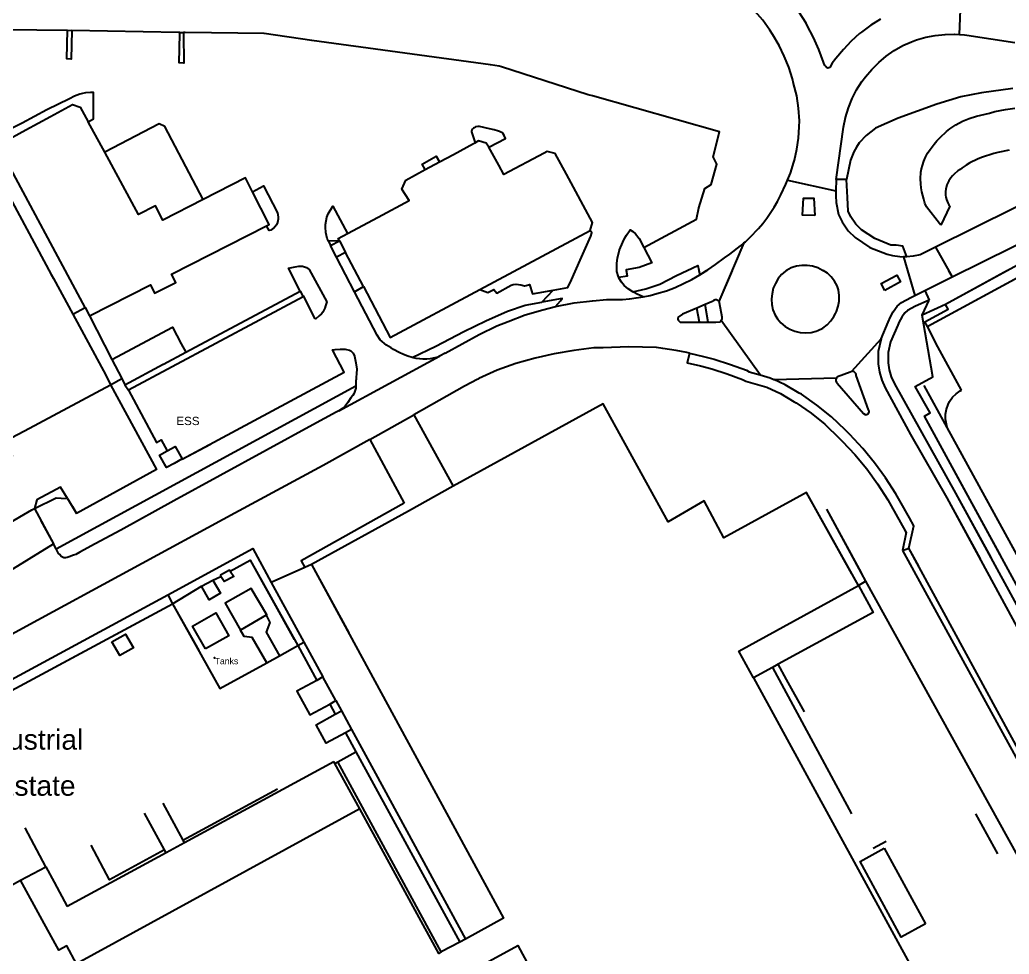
# Model space of a CAD drawing. Header units: millimetres. Extents: x 111502 to 977541, y 8702 to 1044108.
# Drawn here: x 974888.9 to 975068, y 475656 to 475825.2 of the extents above; entities that cross this region are included whole.
import ezdxf
from ezdxf.enums import TextEntityAlignment as Align

# ---------------------------------------------------------------- set-up
doc = ezdxf.new("R2010")
doc.units = ezdxf.units.MM
doc.header["$LTSCALE"] = 0.25
doc.layers.add('X HVSS Site Background', color=8, linetype='Continuous')
doc.styles.add('DE172433-F6F7-4C85-BB91-2B', font='arial.ttf', dxfattribs={"height": 0.2})
doc.styles.add('OS Master Map$1$Standard', font='txt')

# ---------------------------------------------------------------- blocks, each defined once
blk = doc.blocks.new('OS MAP')
at = {"layer": 'X HVSS Site Background', "flags": 128}
for points in [[(488809.71, 240337.61), (488810.2, 240338.85), (488810.2, 240338.85), (488810.85, 240340.85), (488810.85, 240340.85), (488810.95, 240341.2), (488810.95, 240341.2), (488811.35, 240343.2), (488811.35, 240343.2), (488811.65, 240345.2), (488811.65, 240345.2), (488811.8, 240347.25), (488811.8, 240347.25), (488811.85, 240348.35), (488811.85, 240348.35), (488811.7, 240350.65), (488811.7, 240350.65), (488811.35, 240352.85), (488811.35, 240352.85), (488810.8, 240355.1), (488810.8, 240355.1), (488810.6, 240355.95), (488810.6, 240355.95), (488809.9, 240358.05), (488809.9, 240358.05), (488809.1, 240360.05), (488809.1, 240360.05), (488808.15, 240362), (488808.15, 240362), (488807.05, 240363.9), (488807.05, 240363.9), (488806.5, 240364.75), (488806.5, 240364.75), (488805.2, 240366.55), (488805.2, 240366.55), (488803.75, 240368.2)], [(488840.83, 240363.98), (488841.34, 240375.89)], [(488816.2, 240358.95), (488815.35, 240361.25), (488815.35, 240361.25), (488814.4, 240363.45), (488814.4, 240363.45), (488813.25, 240365.6), (488813.25, 240365.6), (488813.05, 240366), (488813.05, 240366), (488811.75, 240368.05)], [(488826.5, 240366.75), (488824.75, 240365.65), (488824.75, 240365.65), (488823.1, 240364.4), (488823.1, 240364.4), (488822.75, 240364.15), (488822.75, 240364.15), (488821.2, 240362.75), (488821.2, 240362.75), (488819.8, 240361.25), (488819.8, 240361.25), (488818.45, 240359.65), (488818.45, 240359.65), (488817.8, 240358.75), (488817.8, 240358.75), (488817.35, 240358), (488817.35, 240358), (488817, 240357.85), (488817, 240357.85), (488816.75, 240358), (488816.75, 240358), (488816.6, 240358.15), (488816.6, 240358.15), (488816.45, 240358.35), (488816.45, 240358.35), (488816.25, 240358.75), (488816.25, 240358.75), (488816.2, 240358.95)], [(488683.04, 240348.15), (488684, 240348.7), (488684, 240348.7), (488684, 240353.45), (488684, 240353.45), (488683.45, 240353.45), (488683.45, 240353.45), (488682.55, 240353.4), (488682.55, 240353.4), (488682.05, 240353.3), (488682.05, 240353.3), (488681.55, 240353.15), (488681.55, 240353.15), (488680.6, 240352.8), (488680.6, 240352.8), (488679.7, 240352.3), (488679.7, 240352.3), (488675.56, 240350.33), (488675.56, 240350.33), (488673.35, 240349.11), (488673.35, 240349.11), (488671.13, 240347.9), (488671.13, 240347.9), (488665.35, 240345.1)], [(488662.6, 240364.95), (488679.3, 240364.75)], [(488680.1, 240364.7), (488680, 240359.5), (488680, 240359.5), (488679.2, 240359.55), (488679.2, 240359.55), (488679.3, 240364.75)], [(488679.3, 240364.75), (488680.1, 240364.7)], [(488699.65, 240364.35), (488699.5, 240364.35), (488699.5, 240364.35), (488680.1, 240364.7)], [(488700.3, 240364.35), (488700.3, 240364.1), (488700.3, 240364.1), (488700.4, 240358.8), (488700.4, 240358.8), (488699.55, 240358.85), (488699.55, 240358.85), (488699.65, 240364.1), (488699.65, 240364.1), (488699.65, 240364.35)], [(488699.65, 240364.35), (488700.3, 240364.35)], [(488783.7, 240325.4), (488793.2, 240330.5), (488793.2, 240330.5), (488793.6, 240332.55), (488793.6, 240332.55), (488794.7, 240336.1), (488794.7, 240336.1), (488795.85, 240336.8), (488795.85, 240336.8), (488796.9, 240340.5), (488796.9, 240340.5), (488796.2, 240341.8), (488796.2, 240341.8), (488797.4, 240346.35), (488797.4, 240346.35), (488774.35, 240352.85), (488774.35, 240352.85), (488773.6, 240353.05), (488773.6, 240353.05), (488757.9, 240358.1), (488757.9, 240358.1), (488757.5, 240358.25), (488757.5, 240358.25), (488755.9, 240358.5), (488755.9, 240358.5), (488723.55, 240362.9), (488723.55, 240362.9), (488714.9, 240364.15), (488714.9, 240364.15), (488700.6, 240364.35), (488700.6, 240364.35), (488700.3, 240364.35)], [(488818.47, 240337.72), (488819.85, 240347.2), (488819.85, 240347.2), (488820.2, 240348.95), (488820.2, 240348.95), (488820.75, 240350.7), (488820.75, 240350.7), (488821.4, 240352.35), (488821.4, 240352.35), (488822.2, 240353.95), (488822.2, 240353.95), (488823.15, 240355.45), (488823.15, 240355.45), (488823.8, 240356.3), (488823.8, 240356.3), (488824.95, 240357.65), (488824.95, 240357.65), (488826.2, 240358.9), (488826.2, 240358.9), (488827.55, 240360.05), (488827.55, 240360.05), (488829, 240361.05), (488829, 240361.05), (488830.55, 240361.95), (488830.55, 240361.95), (488832.15, 240362.65), (488832.15, 240362.65), (488833.05, 240363), (488833.05, 240363), (488834.75, 240363.5), (488834.75, 240363.5), (488836.45, 240363.8), (488836.45, 240363.8), (488838.25, 240364), (488838.25, 240364), (488840, 240364.05), (488840, 240364.05), (488840.83, 240363.98)], [(488840.83, 240363.98), (488841.75, 240363.9), (488841.75, 240363.9), (488842.15, 240363.85), (488842.15, 240363.85), (488850.85, 240362.5)], [(488656.6, 240357.15), (488658.65, 240353.35), (488658.65, 240353.35), (488675, 240323), (488675, 240323), (488676.35, 240320.5), (488676.35, 240320.5), (488676.8, 240319.75), (488676.8, 240319.75), (488680.29, 240313.29)], [(488850.5, 240354.17), (488844.79, 240353.39), (488844.79, 240353.39), (488841.09, 240352.69), (488841.09, 240352.69), (488836.74, 240351.36), (488836.74, 240351.36), (488829.73, 240348.79), (488829.73, 240348.79), (488825.64, 240347.01), (488825.64, 240347.01), (488823.93, 240345.7), (488823.93, 240345.7), (488822.69, 240344.33), (488822.69, 240344.33), (488822.19, 240343.59), (488822.19, 240343.59), (488821.71, 240342.72), (488821.71, 240342.72), (488821.11, 240341.19), (488821.11, 240341.19), (488820.38, 240337.68)], [(488682.49, 240314.5), (488667.25, 240343), (488667.25, 240343), (488667.6, 240344.4), (488667.6, 240344.4), (488671.79, 240346.7), (488671.79, 240346.7), (488676.22, 240349.12), (488676.22, 240349.12), (488680.2, 240351.3), (488680.2, 240351.3), (488681.6, 240350.8), (488681.6, 240350.8), (488683.04, 240348.15)], [(488837.47, 240329.45), (488837.23, 240329.75), (488837.23, 240329.75), (488834.85, 240332.75), (488834.85, 240332.75), (488834.55, 240333.45), (488834.55, 240333.45), (488834.35, 240334.15), (488834.35, 240334.15), (488834, 240335.45), (488834, 240335.45), (488833.9, 240336.2), (488833.9, 240336.2), (488833.8, 240336.9), (488833.8, 240336.9), (488833.75, 240337.85), (488833.75, 240337.85), (488833.85, 240339.05), (488833.85, 240339.05), (488833.95, 240339.65), (488833.95, 240339.65), (488834.1, 240340.25), (488834.1, 240340.25), (488834.35, 240341), (488834.35, 240341), (488834.65, 240341.75), (488834.65, 240341.75), (488835.05, 240342.45), (488835.05, 240342.45), (488835.5, 240343.15), (488835.5, 240343.15), (488836.25, 240344.1), (488836.25, 240344.1), (488836.75, 240344.7), (488836.75, 240344.7), (488837.3, 240345.3), (488837.3, 240345.3), (488838.5, 240346.4), (488838.5, 240346.4), (488839.1, 240346.9), (488839.1, 240346.9), (488840.15, 240347.6), (488840.15, 240347.6), (488841.35, 240348.25), (488841.35, 240348.25), (488842.6, 240348.75), (488842.6, 240348.75), (488843.9, 240349.15), (488843.9, 240349.15), (488846.25, 240349.75), (488846.25, 240349.75), (488847.2, 240350), (488847.2, 240350), (488848.2, 240350.2), (488848.2, 240350.2), (488849.15, 240350.4), (488849.15, 240350.4), (488850.85, 240350.6)], [(488686.05, 240342.65), (488683.04, 240348.15)], [(488703.9, 240334.1), (488696.95, 240347.3), (488696.95, 240347.3), (488695.9, 240347.8), (488695.9, 240347.8), (488686.05, 240342.65)], [(488755.58, 240343.54), (488758.63, 240345.15), (488758.63, 240345.15), (488758.4, 240345.65), (488758.4, 240345.65), (488758.2, 240346), (488758.2, 240346), (488758.05, 240346.15), (488758.05, 240346.15), (488757.9, 240346.25), (488757.9, 240346.25), (488757.55, 240346.4), (488757.55, 240346.4), (488757.35, 240346.45), (488757.35, 240346.45), (488756.55, 240346.7), (488756.55, 240346.7), (488755.75, 240346.9), (488755.75, 240346.9), (488753.93, 240347.32), (488753.93, 240347.32), (488753.62, 240347.29), (488753.62, 240347.29), (488753.26, 240347.26), (488753.26, 240347.26), (488753.1, 240347.2), (488753.1, 240347.2), (488752.93, 240347.09), (488752.93, 240347.09), (488752.81, 240346.99), (488752.81, 240346.99), (488752.63, 240346.81), (488752.63, 240346.81), (488752.52, 240346.64), (488752.52, 240346.64), (488752.49, 240346.51), (488752.49, 240346.51), (488752.48, 240346.36), (488752.48, 240346.36), (488752.52, 240346.19), (488752.52, 240346.19), (488753.15, 240344.38)], [(488746.66, 240340.88), (488749.2, 240342.25), (488749.2, 240342.25), (488752.8, 240344.2), (488752.8, 240344.2), (488753.15, 240344.38)], [(488755.58, 240343.54), (488755.15, 240344.3), (488755.15, 240344.3), (488753.75, 240344.7), (488753.75, 240344.7), (488753.15, 240344.38)], [(488703.9, 240334.1), (488696.55, 240330.35), (488696.55, 240330.35), (488695.25, 240332.95), (488695.25, 240332.95), (488692.15, 240331.4), (488692.15, 240331.4), (488686.05, 240342.65)], [(488773.95, 240328.5), (488774.35, 240329.9), (488774.35, 240329.9), (488769.65, 240338.65), (488769.65, 240338.65), (488767.6, 240342.4), (488767.6, 240342.4), (488766.15, 240342.8), (488766.15, 240342.8), (488765.65, 240342.5), (488765.65, 240342.5), (488758.35, 240338.6), (488758.35, 240338.6), (488757.4, 240340.3), (488757.4, 240340.3), (488755.58, 240343.54)], [(488849.85, 240343.05), (488847.8, 240342.6), (488847.8, 240342.6), (488847.05, 240342.4), (488847.05, 240342.4), (488846.3, 240342.15), (488846.3, 240342.15), (488845.55, 240341.95), (488845.55, 240341.95), (488844.8, 240341.7), (488844.8, 240341.7), (488844.1, 240341.4), (488844.1, 240341.4), (488842.7, 240340.7), (488842.7, 240340.7), (488842.05, 240340.3), (488842.05, 240340.3), (488841.3, 240339.8), (488841.3, 240339.8), (488840.95, 240339.5), (488840.95, 240339.5), (488840.55, 240339.25), (488840.55, 240339.25), (488839.85, 240338.65), (488839.85, 240338.65), (488839.55, 240338.35), (488839.55, 240338.35), (488839.25, 240338), (488839.25, 240338), (488838.9, 240337.45), (488838.9, 240337.45), (488838.7, 240337.1), (488838.7, 240337.1), (488838.55, 240336.75), (488838.55, 240336.75), (488838.35, 240335.95), (488838.35, 240335.95), (488838.3, 240335.55), (488838.3, 240335.55), (488838.3, 240334.85), (488838.3, 240334.85), (488838.35, 240334.5), (488838.35, 240334.5), (488838.45, 240334.1), (488838.45, 240334.1), (488838.7, 240333.5), (488838.7, 240333.5), (488838.9, 240333.15), (488838.9, 240333.15), (488839.1, 240332.85), (488839.1, 240332.85), (488837.47, 240329.45)], [(488744.1, 240339.51), (488743.52, 240340.51), (488743.52, 240340.51), (488746.05, 240341.95), (488746.05, 240341.95), (488746.66, 240340.88)], [(488744.1, 240339.51), (488746.66, 240340.88)], [(488730.02, 240327.9), (488735.57, 240330.9), (488735.57, 240330.9), (488741.15, 240333.9), (488741.15, 240333.9), (488739.85, 240335.95), (488739.85, 240335.95), (488740.55, 240337.6), (488740.55, 240337.6), (488744.1, 240339.51)], [(488712.83, 240335.48), (488711.55, 240338), (488711.55, 240338), (488703.9, 240334.1)], [(488801.78, 240326.23), (488802.05, 240326.45), (488802.05, 240326.45), (488802.9, 240327.25), (488802.9, 240327.25), (488804.45, 240328.85), (488804.45, 240328.85), (488805.2, 240329.75), (488805.2, 240329.75), (488805.95, 240330.7), (488805.95, 240330.7), (488807.25, 240332.7), (488807.25, 240332.7), (488807.85, 240333.7), (488807.85, 240333.7), (488808.5, 240334.95), (488808.5, 240334.95), (488809.4, 240336.85), (488809.4, 240336.85), (488809.71, 240337.61)], [(488809.71, 240337.61), (488818.43, 240335.64)], [(488818.47, 240337.72), (488818.43, 240335.64)], [(488820.38, 240337.68), (488818.47, 240337.72)], [(488831.32, 240323.72), (488830.59, 240325.64), (488830.59, 240325.64), (488829.39, 240325.79), (488829.39, 240325.79), (488828.38, 240325.84), (488828.38, 240325.84), (488825.48, 240327), (488825.48, 240327), (488823.08, 240328.59), (488823.08, 240328.59), (488822.06, 240329.62), (488822.06, 240329.62), (488821.13, 240330.92), (488821.13, 240330.92), (488820.64, 240331.95), (488820.64, 240331.95), (488820.55, 240334.42), (488820.55, 240334.42), (488820.38, 240337.68)], [(488895.12, 240335.31), (488894.57, 240335.44), (488894.57, 240335.44), (488892.81, 240335.69), (488892.81, 240335.69), (488891.53, 240335.77), (488891.53, 240335.77), (488868.06, 240338.17), (488868.06, 240338.17), (488866.34, 240338.23), (488866.34, 240338.23), (488864.61, 240338.13), (488864.61, 240338.13), (488863.23, 240337.94), (488863.23, 240337.94), (488861.54, 240337.55), (488861.54, 240337.55), (488859.9, 240337.01), (488859.9, 240337.01), (488858.32, 240336.32), (488858.32, 240336.32), (488857.76, 240336.03), (488857.76, 240336.03), (488836.47, 240325.47)], [(488712.83, 240335.48), (488714.78, 240336.58), (488714.78, 240336.58), (488717.35, 240331.7), (488717.35, 240331.7), (488717.4, 240331.35), (488717.4, 240331.35), (488717.45, 240330.8), (488717.45, 240330.8), (488717.45, 240330.5), (488717.45, 240330.5), (488717.4, 240330.25), (488717.4, 240330.25), (488717.35, 240329.95), (488717.35, 240329.95), (488717.15, 240329.5), (488717.15, 240329.5), (488717, 240329.25), (488717, 240329.25), (488716.6, 240328.85), (488716.6, 240328.85), (488716.4, 240328.7), (488716.4, 240328.7), (488716.15, 240328.55), (488716.15, 240328.55), (488715.85, 240328.45), (488715.85, 240328.45), (488715.35, 240329.3)], [(488715.35, 240329.3), (488715.85, 240329.55), (488715.85, 240329.55), (488712.83, 240335.48)], [(488818.43, 240335.64), (488818.41, 240334.78), (488818.41, 240334.78), (488818.49, 240333.54), (488818.49, 240333.54), (488818.93, 240331.35), (488818.93, 240331.35), (488819.56, 240330.02), (488819.56, 240330.02), (488820.7, 240328.43), (488820.7, 240328.43), (488821.93, 240327.19), (488821.93, 240327.19), (488824.62, 240325.4), (488824.62, 240325.4), (488827.71, 240324.17), (488827.71, 240324.17), (488828.7, 240323.92), (488828.7, 240323.92), (488830, 240323.74), (488830, 240323.74), (488830.69, 240323.73)], [(488814.66, 240331.16), (488812.39, 240331.22), (488812.39, 240331.22), (488812.57, 240334.34), (488812.57, 240334.34), (488814.47, 240334.34), (488814.47, 240334.34), (488814.66, 240331.16)], [(488726.55, 240326.55), (488726.35, 240327.05), (488726.35, 240327.05), (488726.1, 240328.1), (488726.1, 240328.1), (488726, 240329.05), (488726, 240329.05), (488726, 240329.55), (488726, 240329.55), (488726.25, 240330.9), (488726.25, 240330.9), (488726.5, 240331.5), (488726.5, 240331.5), (488727.35, 240332.85), (488727.35, 240332.85), (488730.02, 240327.9)], [(488839.49, 240320.06), (488861.49, 240330.93), (488861.49, 240330.93), (488862.55, 240331.46), (488862.55, 240331.46), (488863.68, 240331.84), (488863.68, 240331.84), (488864.85, 240332.07), (488864.85, 240332.07), (488865.06, 240332.1), (488865.06, 240332.1), (488866.25, 240332.13), (488866.25, 240332.13), (488867.44, 240332.01), (488867.44, 240332.01), (488868.01, 240331.9), (488868.01, 240331.9), (488876.62, 240331.18), (488876.62, 240331.18), (488893.21, 240329.23), (488893.21, 240329.23), (488894.05, 240329.07)], [(488894, 240328.8), (488868.34, 240331.49), (488868.34, 240331.49), (488838.32, 240315.09)], [(488683.3, 240313), (488694.33, 240318.61), (488694.33, 240318.61), (488695.08, 240317.13), (488695.08, 240317.13), (488698.9, 240319.08), (488698.9, 240319.08), (488698.15, 240320.55), (488698.15, 240320.55), (488715.35, 240329.3)], [(488754, 240317.81), (488773.95, 240328.5)], [(488767.28, 240317.65), (488769.91, 240318.14), (488769.91, 240318.14), (488770.55, 240319.51), (488770.55, 240319.51), (488772.13, 240323.08), (488772.13, 240323.08), (488774.06, 240327.42), (488774.06, 240327.42), (488774.27, 240328.03), (488774.27, 240328.03), (488773.95, 240328.5)], [(488779.14, 240319.97), (488779.07, 240320.11), (488779.07, 240320.11), (488778.78, 240321.07), (488778.78, 240321.07), (488778.76, 240322.55), (488778.76, 240322.55), (488778.93, 240323.48), (488778.93, 240323.48), (488779.26, 240324.96), (488779.26, 240324.96), (488779.86, 240326.36), (488779.86, 240326.36), (488780.26, 240327.16), (488780.26, 240327.16), (488780.52, 240327.63), (488780.52, 240327.63), (488781.19, 240328.62), (488781.19, 240328.62), (488781.67, 240328.31), (488781.67, 240328.31), (488782.16, 240327.84), (488782.16, 240327.84), (488782.85, 240327), (488782.85, 240327), (488783.7, 240325.4)], [(488835.02, 240311.07), (488835.12, 240311.12), (488835.12, 240311.12), (488869.28, 240329.66), (488869.28, 240329.66), (488894.63, 240327.12), (488894.63, 240327.12), (488894.93, 240327.09)], [(488728.56, 240326.6), (488726.55, 240326.55)], [(488726.55, 240326.55), (488726.93, 240325.74)], [(488726.93, 240325.74), (488728.56, 240326.6)], [(488728.56, 240326.6), (488728.35, 240327), (488728.35, 240327), (488730.02, 240327.9)], [(488728.56, 240326.6), (488729.66, 240324.51)], [(488793.8, 240320.45), (488795.25, 240321.35), (488795.25, 240321.35), (488796.65, 240322.3), (488796.65, 240322.3), (488798.3, 240323.5), (488798.3, 240323.5), (488799.25, 240324.2), (488799.25, 240324.2), (488801.15, 240325.7), (488801.15, 240325.7), (488801.78, 240326.23)], [(488801.78, 240326.23), (488797.25, 240315.6)], [(488728.03, 240323.66), (488726.93, 240325.74)], [(488729.66, 240324.51), (488728.03, 240323.66)], [(488732.91, 240318.32), (488729.66, 240324.51)], [(488783.7, 240325.4), (488785.13, 240322.62), (488785.13, 240322.62), (488782.84, 240321.79), (488782.84, 240321.79), (488780.47, 240321.32), (488780.47, 240321.32), (488780.63, 240320.18), (488780.63, 240320.18), (488779.14, 240319.97)], [(488836.47, 240325.47), (488833.69, 240324.09), (488833.69, 240324.09), (488832.41, 240323.82), (488832.41, 240323.82), (488831.32, 240323.72)], [(488836.47, 240325.47), (488839.49, 240320.06)], [(488731.29, 240317.39), (488728.03, 240323.66)], [(488830.69, 240323.73), (488832.72, 240316.71)], [(488831.32, 240323.72), (488830.69, 240323.73)], [(488721.45, 240317.5), (488719.3, 240321.65), (488719.3, 240321.65), (488720.55, 240321.9), (488720.55, 240321.9), (488721.2, 240322), (488721.2, 240322), (488721.85, 240322), (488721.85, 240322), (488722.6, 240321.75), (488722.6, 240321.75), (488722.85, 240321.6), (488722.85, 240321.6), (488723.05, 240321.4), (488723.05, 240321.4), (488726.25, 240315.55), (488726.25, 240315.55), (488726.05, 240314.8), (488726.05, 240314.8), (488725.9, 240314.4), (488725.9, 240314.4), (488725.75, 240314.05), (488725.75, 240314.05), (488725.55, 240313.7), (488725.55, 240313.7), (488725.3, 240313.4), (488725.3, 240313.4), (488724.9, 240313), (488724.9, 240313), (488724.3, 240312.5), (488724.3, 240312.5), (488724.1, 240312.55), (488724.1, 240312.55), (488722.1, 240316.55), (488722.1, 240316.55), (488721.98, 240316.48)], [(488781.68, 240317.39), (488784.05, 240317.93), (488784.05, 240317.93), (488786.57, 240318.73), (488786.57, 240318.73), (488789.58, 240320.32), (488789.58, 240320.32), (488793.46, 240322.12), (488793.46, 240322.12), (488793.8, 240320.45)], [(488809.35, 240321.1), (488808.6, 240320.5), (488808.6, 240320.5), (488808, 240319.75), (488808, 240319.75), (488807.5, 240318.9), (488807.5, 240318.9), (488807.1, 240318), (488807.1, 240318), (488806.9, 240317), (488806.9, 240317), (488806.85, 240316.56), (488806.85, 240316.56), (488806.8, 240316.05), (488806.8, 240316.05), (488806.85, 240315.05), (488806.85, 240315.05), (488807.05, 240314.1), (488807.05, 240314.1), (488807.45, 240313.15), (488807.45, 240313.15), (488807.85, 240312.5), (488807.85, 240312.5), (488808.45, 240311.75), (488808.45, 240311.75), (488809.25, 240311.1), (488809.25, 240311.1), (488810.1, 240310.6), (488810.1, 240310.6), (488811, 240310.25), (488811, 240310.25), (488812, 240310), (488812, 240310), (488812.95, 240309.95), (488812.95, 240309.95), (488813.95, 240310), (488813.95, 240310), (488814.9, 240310.25), (488814.9, 240310.25), (488815.2, 240310.35), (488815.2, 240310.35), (488816.1, 240310.8), (488816.1, 240310.8), (488816.85, 240311.4), (488816.85, 240311.4), (488817.55, 240312.1), (488817.55, 240312.1), (488818.1, 240312.9), (488818.1, 240312.9), (488818.38, 240313.46), (488818.38, 240313.46), (488818.55, 240313.8), (488818.55, 240313.8), (488818.85, 240314.75), (488818.85, 240314.75), (488819.05, 240315.7), (488819.05, 240315.7), (488819.05, 240316.7), (488819.05, 240316.7), (488818.9, 240317.7), (488818.9, 240317.7), (488818.65, 240318.45), (488818.65, 240318.45), (488818.2, 240319.3), (488818.2, 240319.3), (488817.6, 240320.1), (488817.6, 240320.1), (488816.9, 240320.75), (488816.9, 240320.75), (488816.05, 240321.25), (488816.05, 240321.25), (488815.15, 240321.7), (488815.15, 240321.7), (488814.2, 240322), (488814.2, 240322), (488813.25, 240322.15), (488813.25, 240322.15), (488812.25, 240322.15), (488812.25, 240322.15), (488811.3, 240322), (488811.3, 240322), (488810.7, 240321.81), (488810.7, 240321.81), (488810.35, 240321.7), (488810.35, 240321.7), (488809.5, 240321.25), (488809.5, 240321.25), (488809.35, 240321.1)], [(488781.68, 240317.39), (488780.86, 240317.92), (488780.86, 240317.92), (488780.11, 240318.52), (488780.11, 240318.52), (488779.62, 240319.13), (488779.62, 240319.13), (488779.22, 240319.79), (488779.22, 240319.79), (488779.14, 240319.97)], [(488783.55, 240316.45), (488784.8, 240316.7), (488784.8, 240316.7), (488786, 240317.05), (488786, 240317.05), (488787.75, 240317.55), (488787.75, 240317.55), (488789.35, 240318.15), (488789.35, 240318.15), (488790.85, 240318.85), (488790.85, 240318.85), (488792.35, 240319.6), (488792.35, 240319.6), (488793.8, 240320.45)], [(488827.33, 240317.6), (488826.64, 240318.85), (488826.64, 240318.85), (488829.48, 240320.41), (488829.48, 240320.41), (488830.17, 240319.16), (488830.17, 240319.16), (488827.33, 240317.6)], [(488834.54, 240317.61), (488839.49, 240320.06)], [(488700.73, 240306.44), (488721.45, 240317.5)], [(488721.45, 240317.5), (488721.98, 240316.48)], [(488731.29, 240317.39), (488732.91, 240318.32)], [(488741.75, 240305.45), (488740.95, 240305.7), (488740.95, 240305.7), (488740.15, 240306), (488740.15, 240306), (488739.35, 240306.4), (488739.35, 240306.4), (488738.35, 240306.95), (488738.35, 240306.95), (488737.9, 240307.2), (488737.9, 240307.2), (488737.1, 240307.7), (488737.1, 240307.7), (488736.7, 240308), (488736.7, 240308), (488736.3, 240308.35), (488736.3, 240308.35), (488735.95, 240308.7), (488735.95, 240308.7), (488735.4, 240309.5), (488735.4, 240309.5), (488731.29, 240317.39)], [(488732.91, 240318.32), (488737.75, 240309.1), (488737.75, 240309.1), (488754, 240317.81)], [(488754, 240317.81), (488755.42, 240317.24), (488755.42, 240317.24), (488756.53, 240317.76), (488756.53, 240317.76), (488757.07, 240317.12), (488757.07, 240317.12), (488759.65, 240318.56), (488759.65, 240318.56), (488760.04, 240318.7), (488760.04, 240318.7), (488760.57, 240318.73), (488760.57, 240318.73), (488761.4, 240318.63), (488761.4, 240318.63), (488762.04, 240318.46), (488762.04, 240318.46), (488762.12, 240318.46), (488762.12, 240318.46), (488762.36, 240318.49), (488762.36, 240318.49), (488762.96, 240318.7), (488762.96, 240318.7), (488763.53, 240317.01), (488763.53, 240317.01), (488767.28, 240317.65)], [(488765.18, 240315.49), (488767.28, 240317.65)], [(488783.55, 240316.45), (488782.49, 240316.92), (488782.49, 240316.92), (488781.78, 240317.32), (488781.78, 240317.32), (488781.68, 240317.39)], [(488832.72, 240316.71), (488834.54, 240317.61)], [(488834.54, 240317.61), (488835.32, 240315.86)], [(488721.98, 240316.48), (488690.35, 240299.55)], [(488741.75, 240305.45), (488745.99, 240307.51), (488745.99, 240307.51), (488751.08, 240310.15), (488751.08, 240310.15), (488755.05, 240312.11), (488755.05, 240312.11), (488759.01, 240313.87), (488759.01, 240313.87), (488762.16, 240314.94), (488762.16, 240314.94), (488765.18, 240315.49)], [(488767.7, 240314.7), (488768.61, 240315.73), (488768.61, 240315.73), (488768.88, 240316.18), (488768.88, 240316.18), (488765.18, 240315.49)], [(488767.7, 240314.7), (488771.05, 240315.35), (488771.05, 240315.35), (488774.4, 240315.75), (488774.4, 240315.75), (488777, 240315.95), (488777, 240315.95), (488778.55, 240315.95), (488778.55, 240315.95), (488779.8, 240316), (488779.8, 240316), (488781.05, 240316.1), (488781.05, 240316.1), (488782.3, 240316.25), (488782.3, 240316.25), (488783.55, 240316.45)], [(488797.25, 240315.6), (488797.05, 240315.8), (488797.05, 240315.8), (488796.85, 240315.9), (488796.85, 240315.9), (488796.55, 240315.9), (488796.55, 240315.9), (488796.45, 240315.85), (488796.45, 240315.85), (488796.3, 240315.8), (488796.3, 240315.8), (488796.2, 240315.7), (488796.2, 240315.7), (488794.77, 240315.08)], [(488797.25, 240315.6), (488797.3, 240315.45), (488797.3, 240315.45), (488797.8, 240312.85), (488797.8, 240312.85), (488797.8, 240312.5), (488797.8, 240312.5), (488797.7, 240312.2)], [(488826.62, 240308.85), (488827.91, 240311.87), (488827.91, 240311.87), (488828.35, 240312.82), (488828.35, 240312.82), (488828.82, 240313.75), (488828.82, 240313.75), (488829.57, 240314.77), (488829.57, 240314.77), (488830.35, 240315.46), (488830.35, 240315.46), (488832.01, 240316.36), (488832.01, 240316.36), (488832.72, 240316.71)], [(488835.32, 240315.86), (488832.87, 240314.78), (488832.87, 240314.78), (488831.39, 240313.98), (488831.39, 240313.98), (488830.92, 240313.56), (488830.92, 240313.56), (488830.36, 240312.8), (488830.36, 240312.8), (488829.92, 240311.93), (488829.92, 240311.93), (488829.65, 240311.35), (488829.65, 240311.35), (488828.34, 240308.28), (488828.34, 240308.28), (488827.91, 240306.35), (488827.91, 240306.35), (488827.92, 240304.49), (488827.92, 240304.49), (488828.12, 240303.22), (488828.12, 240303.22), (488828.48, 240301.98), (488828.48, 240301.98), (488829.04, 240300.7), (488829.04, 240300.7), (488840.13, 240280.91), (488840.13, 240280.91), (488846.5, 240269.23)], [(488834.06, 240313.16), (488835.32, 240315.86)], [(488680.29, 240313.29), (488682.49, 240314.5)], [(488682.49, 240314.5), (488683.3, 240313)], [(488747.7, 240306.25), (488750.8, 240307.95), (488750.8, 240307.95), (488753.85, 240309.65), (488753.85, 240309.65), (488757.05, 240311.2), (488757.05, 240311.2), (488759.1, 240312), (488759.1, 240312), (488762.2, 240313.2), (488762.2, 240313.2), (488765.4, 240314.1), (488765.4, 240314.1), (488767.7, 240314.7)], [(488793.25, 240314.41), (488790.7, 240313.3), (488790.7, 240313.3), (488789.9, 240312.8), (488789.9, 240312.8), (488789.85, 240312.55), (488789.85, 240312.55), (488789.85, 240312.4), (488789.85, 240312.4), (488789.9, 240312.25), (488789.9, 240312.25), (488790, 240312.1), (488790, 240312.1), (488790.1, 240312), (488790.1, 240312), (488790.25, 240311.9), (488790.25, 240311.9), (488793.77, 240311.9)], [(488794.77, 240315.08), (488793.25, 240314.41)], [(488793.77, 240311.9), (488793.25, 240314.41)], [(488795.34, 240311.9), (488794.77, 240315.08)], [(488838.32, 240315.09), (488834.06, 240313.16)], [(488835.02, 240311.07), (488834.58, 240311.93), (488834.58, 240311.93), (488838.8, 240314.21), (488838.8, 240314.21), (488838.32, 240315.09)], [(488680.29, 240313.29), (488686.25, 240302.25), (488686.25, 240302.25), (488687.1, 240300.55)], [(488683.3, 240313), (488687.36, 240305.11)], [(488793.77, 240311.9), (488795.34, 240311.9)], [(488795.34, 240311.9), (488796.7, 240311.9), (488796.7, 240311.9), (488797.5, 240311.95), (488797.5, 240311.95), (488797.6, 240312.05), (488797.6, 240312.05), (488797.7, 240312.2)], [(488804.73, 240302.33), (488797.7, 240312.2)], [(488848.36, 240269.45), (488834.5, 240294.87), (488834.5, 240294.87), (488835.5, 240295.47), (488835.5, 240295.47), (488832.79, 240300.22), (488832.79, 240300.22), (488836.02, 240301.94), (488836.02, 240301.94), (488834.06, 240313.16)], [(488687.36, 240305.11), (488698.32, 240310.96), (488698.32, 240310.96), (488699.92, 240307.95), (488699.92, 240307.95), (488700.73, 240306.44)], [(488841.19, 240299.56), (488836.89, 240307.42), (488836.89, 240307.42), (488835.02, 240311.07)], [(488821.35, 240303), (488826.62, 240308.85)], [(488826.62, 240308.85), (488826.11, 240306.55), (488826.11, 240306.55), (488826.12, 240304.33), (488826.12, 240304.33), (488826.36, 240302.83), (488826.36, 240302.83), (488826.78, 240301.37), (488826.78, 240301.37), (488827.39, 240299.98), (488827.39, 240299.98), (488831.95, 240291.5), (488831.95, 240291.5), (488838.55, 240280.05), (488838.55, 240280.05), (488844.55, 240269)], [(488700.08, 240287.09), (488700.1, 240287.05), (488700.1, 240287.05), (488729.4, 240302.8), (488729.4, 240302.8), (488727.3, 240306.85), (488727.3, 240306.85), (488727.8, 240306.95), (488727.8, 240306.95), (488728.75, 240307), (488728.75, 240307), (488729.6, 240307), (488729.6, 240307), (488729.85, 240306.95), (488729.85, 240306.95), (488730.35, 240306.8), (488730.35, 240306.8), (488730.6, 240306.65), (488730.6, 240306.65), (488730.8, 240306.5), (488730.8, 240306.5), (488731.05, 240306.25), (488731.05, 240306.25), (488731.25, 240305.7), (488731.25, 240305.7), (488731.55, 240304.5), (488731.55, 240304.5), (488731.7, 240303.35), (488731.7, 240303.35), (488731.55, 240301.05), (488731.55, 240301.05), (488731.55, 240300.35)], [(488791.92, 240306.24), (488791.45, 240306.35), (488791.45, 240306.35), (488789.5, 240306.75), (488789.5, 240306.75), (488787.1, 240307.12), (488787.1, 240307.12), (488785.95, 240307.3), (488785.95, 240307.3), (488780.9, 240307.4), (488780.9, 240307.4), (488776.3, 240307.25), (488776.3, 240307.25), (488774.6, 240307.2), (488774.6, 240307.2), (488771, 240306.75), (488771, 240306.75), (488767.45, 240306.15), (488767.45, 240306.15), (488764, 240305.35), (488764, 240305.35), (488760.5, 240304.4), (488760.5, 240304.4), (488757.1, 240303.2), (488757.1, 240303.2), (488753.8, 240301.65), (488753.8, 240301.65), (488753.6, 240301.55), (488753.6, 240301.55), (488751.2, 240300.25), (488751.2, 240300.25), (488742.05, 240295.1)], [(488687.36, 240305.11), (488689.14, 240301.64)], [(488689.7, 240300.55), (488696.62, 240304.24), (488696.62, 240304.24), (488696.69, 240304.28), (488696.69, 240304.28), (488700.73, 240306.44)], [(488728.45, 240295.8), (488746.68, 240305.7)], [(488746.68, 240305.7), (488746.35, 240305.55), (488746.35, 240305.55), (488745.85, 240305.4), (488745.85, 240305.4), (488745, 240305.2), (488745, 240305.2), (488744.35, 240305.15), (488744.35, 240305.15), (488743.7, 240305.15), (488743.7, 240305.15), (488743.1, 240305.2), (488743.1, 240305.2), (488742.45, 240305.3), (488742.45, 240305.3), (488741.75, 240305.45)], [(488747.7, 240306.25), (488746.8, 240305.75), (488746.8, 240305.75), (488746.68, 240305.7)], [(488791.92, 240306.24), (488791.52, 240304.49), (488791.52, 240304.49), (488793.93, 240303.94), (488793.93, 240303.94), (488795.96, 240303.41), (488795.96, 240303.41), (488798.75, 240302.5), (488798.75, 240302.5), (488801.53, 240301.5), (488801.53, 240301.5), (488802.11, 240301.21), (488802.11, 240301.21), (488805.93, 240300.1), (488805.93, 240300.1), (488808.4, 240298.96), (488808.4, 240298.96), (488810.92, 240297.43), (488810.92, 240297.43), (488811.25, 240297.27), (488811.25, 240297.27), (488813.96, 240295.38), (488813.96, 240295.38), (488816.42, 240293.38), (488816.42, 240293.38), (488819.09, 240290.82), (488819.09, 240290.82), (488819.64, 240290.27), (488819.64, 240290.27), (488821.87, 240287.89), (488821.87, 240287.89), (488824.02, 240285.29), (488824.02, 240285.29), (488825.97, 240282.62), (488825.97, 240282.62), (488827.85, 240279.67), (488827.85, 240279.67), (488828.48, 240278.62), (488828.48, 240278.62), (488831, 240274.09), (488831, 240274.09), (488831.18, 240273.76), (488831.18, 240273.76), (488830.5, 240270.51)], [(488791.92, 240306.24), (488794.5, 240305.65), (488794.5, 240305.65), (488796.4, 240305.15), (488796.4, 240305.15), (488799.35, 240304.2), (488799.35, 240304.2), (488802.25, 240303.15), (488802.25, 240303.15), (488802.75, 240302.9), (488802.75, 240302.9), (488804.73, 240302.33)], [(488818.55, 240301.8), (488818.45, 240301.5), (488818.45, 240301.5), (488818.45, 240301.25), (488818.45, 240301.25), (488818.55, 240300.95), (488818.55, 240300.95), (488818.65, 240300.85), (488818.65, 240300.85), (488823.45, 240295.3), (488823.45, 240295.3), (488823.75, 240295.15), (488823.75, 240295.15), (488823.9, 240295.1), (488823.9, 240295.1), (488824, 240295.15), (488824, 240295.15), (488824.15, 240295.2), (488824.15, 240295.2), (488824.25, 240295.25), (488824.25, 240295.25), (488824.35, 240295.35), (488824.35, 240295.35), (488824.4, 240295.5), (488824.4, 240295.5), (488824.45, 240295.6), (488824.45, 240295.6), (488824.45, 240295.75), (488824.45, 240295.75), (488824.4, 240295.9), (488824.4, 240295.9), (488824.35, 240296), (488824.35, 240296), (488822.1, 240302.2), (488822.1, 240302.2), (488822.1, 240302.4), (488822.1, 240302.4), (488822.05, 240302.55), (488822.05, 240302.55), (488821.95, 240302.7), (488821.95, 240302.7), (488821.75, 240302.9), (488821.75, 240302.9), (488821.6, 240302.95), (488821.6, 240302.95), (488821.35, 240303)], [(488818.55, 240301.8), (488818.75, 240302), (488818.75, 240302), (488821.05, 240302.9), (488821.05, 240302.9), (488821.35, 240303)], [(488687.1, 240300.55), (488689.14, 240301.64)], [(488689.14, 240301.64), (488689.7, 240300.55)], [(488804.73, 240302.33), (488806.55, 240301.8), (488806.55, 240301.8), (488807.21, 240301.5)], [(488807.21, 240301.5), (488818.55, 240301.8)], [(488831.67, 240270.96), (488832.57, 240274.97), (488832.57, 240274.97), (488831.76, 240276.43), (488831.76, 240276.43), (488830.05, 240279.5), (488830.05, 240279.5), (488829.3, 240280.75), (488829.3, 240280.75), (488827.45, 240283.65), (488827.45, 240283.65), (488825.45, 240286.4), (488825.45, 240286.4), (488823.3, 240289), (488823.3, 240289), (488820.95, 240291.5), (488820.95, 240291.5), (488820.1, 240292.35), (488820.1, 240292.35), (488817.65, 240294.7), (488817.65, 240294.7), (488815, 240296.85), (488815, 240296.85), (488812.2, 240298.8), (488812.2, 240298.8), (488811.8, 240299), (488811.8, 240299), (488809.25, 240300.55), (488809.25, 240300.55), (488807.21, 240301.5)], [(488663.27, 240284.58), (488668.56, 240287.28), (488668.56, 240287.28), (488669.34, 240287.67), (488669.34, 240287.67), (488667.95, 240290.32), (488667.95, 240290.32), (488671.5, 240292.2), (488671.5, 240292.2), (488687.1, 240300.55)], [(488677.26, 240270.79), (488731.55, 240300.35)], [(488687.1, 240300.55), (488695.4, 240285.2), (488695.4, 240285.2), (488680.94, 240277.19)], [(488689.7, 240300.55), (488690.35, 240299.55)], [(488690.35, 240299.55), (488695.45, 240290.1), (488695.45, 240290.1), (488696.27, 240290.57), (488696.27, 240290.57), (488697.38, 240288.56)], [(488731.55, 240300.35), (488731.5, 240299.9), (488731.5, 240299.9), (488731.3, 240299.2), (488731.3, 240299.2), (488731.15, 240298.9), (488731.15, 240298.9), (488730.95, 240298.6), (488730.95, 240298.6), (488730.6, 240298.15), (488730.6, 240298.15), (488730.1, 240297.35), (488730.1, 240297.35), (488729.75, 240296.9), (488729.75, 240296.9), (488729.45, 240296.55), (488729.45, 240296.55), (488729.1, 240296.25), (488729.1, 240296.25), (488728.45, 240295.8)], [(488838.59, 240292.78), (488834.42, 240300.37)], [(488838.59, 240292.78), (488838.31, 240294.28), (488838.31, 240294.28), (488838.3, 240295.2), (488838.3, 240295.2), (488838.45, 240296.11), (488838.45, 240296.11), (488838.75, 240296.98), (488838.75, 240296.98), (488839.02, 240297.51), (488839.02, 240297.51), (488839.56, 240298.26), (488839.56, 240298.26), (488840.21, 240298.91), (488840.21, 240298.91), (488840.97, 240299.44), (488840.97, 240299.44), (488841.19, 240299.56)], [(488728.45, 240295.8), (488727.95, 240295.55), (488727.95, 240295.55), (488723.75, 240293.25), (488723.75, 240293.25), (488698.55, 240279.5), (488698.55, 240279.5), (488688.95, 240274.2), (488688.95, 240274.2), (488684.3, 240271.75), (488684.3, 240271.75), (488681.55, 240270.2), (488681.55, 240270.2), (488680.85, 240269.8), (488680.85, 240269.8), (488680.4, 240269.65), (488680.4, 240269.65), (488679.6, 240269.35), (488679.6, 240269.35), (488679.25, 240269.25), (488679.25, 240269.25), (488678.95, 240269.2), (488678.95, 240269.2), (488678.65, 240269.2), (488678.65, 240269.2), (488678.15, 240269.4), (488678.15, 240269.4), (488678.05, 240269.6), (488678.05, 240269.6), (488677.9, 240269.8), (488677.9, 240269.8), (488677.7, 240270), (488677.7, 240270), (488677.26, 240270.79)], [(488821.36, 240266.28), (488813.15, 240281.05), (488813.15, 240281.05), (488812.59, 240280.74), (488812.59, 240280.74), (488798.15, 240272.8), (488798.15, 240272.8), (488794.6, 240279.5), (488794.6, 240279.5), (488788.05, 240275.7), (488788.05, 240275.7), (488776.3, 240297.1), (488776.3, 240297.1), (488749.15, 240282.15)], [(488734.05, 240290.6), (488742.05, 240295.1)], [(488742.05, 240295.1), (488749.15, 240282.15)], [(488851.23, 240269.79), (488838.59, 240292.78)], [(488734.05, 240290.6), (488725.6, 240285.9), (488725.6, 240285.9), (488709.6, 240277.3), (488709.6, 240277.3), (488671.8, 240256.75), (488671.8, 240256.75), (488637.6, 240238.1), (488637.6, 240238.1), (488632.7, 240235.44)], [(488734.05, 240290.6), (488740.29, 240279.06)], [(488697.38, 240288.56), (488698.83, 240289.36), (488698.83, 240289.36), (488700.08, 240287.09)], [(488700.08, 240287.09), (488698.63, 240286.29), (488698.63, 240286.29), (488697.22, 240285.52), (488697.22, 240285.52), (488695.97, 240287.78), (488695.97, 240287.78), (488697.38, 240288.56)], [(488679.33, 240279.93), (488678.02, 240281.97), (488678.02, 240281.97), (488677.25, 240281.55), (488677.25, 240281.55), (488673.75, 240279.7), (488673.75, 240279.7), (488673.35, 240278.12), (488673.35, 240278.12), (488673.35, 240278.11)], [(488749.15, 240282.15), (488741.05, 240277.65), (488741.05, 240277.65), (488723.5, 240268)], [(488673.35, 240278.11), (488677.26, 240280.07), (488677.26, 240280.07), (488678.14, 240280.01), (488678.14, 240280.01), (488679.33, 240279.93)], [(488679.33, 240279.93), (488680.94, 240277.19)], [(488659.65, 240271.3), (488663.78, 240272.6), (488663.78, 240272.6), (488668.2, 240275.17), (488668.2, 240275.17), (488672.86, 240277.86), (488672.86, 240277.86), (488673.35, 240278.11)], [(488673.35, 240278.11), (488673.35, 240278.1), (488673.35, 240278.1), (488676.75, 240271.7)], [(488740.29, 240279.06), (488721.63, 240268.64), (488721.63, 240268.64), (488722.3, 240267.45)], [(488816.75, 240278), (488823, 240266.47)], [(488664.3, 240264.05), (488676.75, 240271.7)], [(488677.26, 240270.79), (488676.75, 240271.7)], [(488697.45, 240262.5), (488712.85, 240270.85), (488712.85, 240270.85), (488716.21, 240264.7)], [(488830.5, 240270.51), (488831.67, 240270.96)], [(488833.44, 240267.7), (488831.67, 240270.96)], [(488830.5, 240270.51), (488832.12, 240267.55)], [(488708.75, 240266.8), (488712.4, 240268.75), (488712.4, 240268.75), (488720.38, 240254.42)], [(488722.3, 240267.45), (488716.21, 240264.7)], [(488723.5, 240268), (488722.3, 240267.45)], [(488723.5, 240268), (488730.24, 240255.58)], [(488705.6, 240265.15), (488707.1, 240265.8)], [(488708.75, 240266.8), (488708.65, 240266.95), (488708.65, 240266.95), (488707, 240266.05), (488707, 240266.05), (488707.1, 240265.8)], [(488708.75, 240266.8), (488709.4, 240265.8), (488709.4, 240265.8), (488707.65, 240264.9), (488707.65, 240264.9), (488707.1, 240265.8)], [(488698.35, 240260.85), (488703.55, 240264.05)], [(488703.55, 240264.05), (488705.6, 240265.15)], [(488705.6, 240265.15), (488707, 240262.8), (488707, 240262.8), (488704.95, 240261.6), (488704.95, 240261.6), (488703.55, 240264.05)], [(488715.3, 240258.8), (488715.4, 240258.85), (488715.4, 240258.85), (488712.55, 240263.65), (488712.55, 240263.65), (488707.85, 240260.95), (488707.85, 240260.95), (488710.65, 240256.1)], [(488716.21, 240264.7), (488721.73, 240254.58)], [(488672.04, 240248.74), (488697.45, 240262.5)], [(488697.45, 240262.5), (488698.35, 240260.85)], [(488676.9, 240249.31), (488698.35, 240260.85)], [(488698.35, 240260.85), (488703.08, 240252.39)], [(488704.3, 240252.7), (488701.95, 240256.8), (488701.95, 240256.8), (488706.15, 240259.2), (488706.15, 240259.2), (488708.5, 240255.05), (488708.5, 240255.05), (488704.3, 240252.7)], [(488715.3, 240258.8), (488710.65, 240256.1)], [(488715.3, 240258.8), (488715.95, 240257.5), (488715.95, 240257.5), (488715.3, 240255.75), (488715.3, 240255.75), (488716.31, 240253.94)], [(488687.34, 240253.95), (488689.84, 240255.38), (488689.84, 240255.38), (488691.25, 240252.9), (488691.25, 240252.9), (488688.76, 240251.48), (488688.76, 240251.48), (488687.34, 240253.95)], [(488713.42, 240253.6), (488712.75, 240254.75), (488712.75, 240254.75), (488711.3, 240254.95), (488711.3, 240254.95), (488710.65, 240256.1)]]:
    blk.add_lwpolyline(points, dxfattribs=at)
at = {"layer": 'X HVSS Site Background'}
for points in [[(488779.14, 240319.97), (488779.07, 240320.11), (488778.78, 240321.07), (488778.78, 240321.21)], [(488780.48, 240321.21), (488780.63, 240320.18), (488779.14, 240319.97)], [(488781.68, 240317.39), (488784.05, 240317.93), (488786.57, 240318.73), (488789.58, 240320.32), (488791.5, 240321.21)], [(488793.64, 240321.21), (488793.8, 240320.45)], [(488793.8, 240320.45), (488795.02, 240321.21)], [(488799.64, 240321.21), (488797.25, 240315.6)], [(488809.46, 240321.21), (488809.35, 240321.1), (488808.6, 240320.5), (488808, 240319.75), (488807.5, 240318.9), (488807.1, 240318), (488806.9, 240317), (488806.85, 240316.56), (488806.8, 240316.05), (488806.85, 240315.05), (488807.05, 240314.1), (488807.45, 240313.15), (488807.85, 240312.5), (488808.45, 240311.75), (488809.25, 240311.1), (488810.1, 240310.6), (488811, 240310.25), (488812, 240310), (488812.95, 240309.95), (488813.95, 240310), (488814.9, 240310.25), (488815.2, 240310.35), (488816.1, 240310.8), (488816.85, 240311.4), (488817.55, 240312.1), (488818.1, 240312.9), (488818.38, 240313.46), (488818.55, 240313.8), (488818.85, 240314.75), (488819.05, 240315.7), (488819.05, 240316.7), (488818.9, 240317.7), (488818.65, 240318.45), (488818.2, 240319.3), (488817.6, 240320.1), (488816.9, 240320.75), (488816.12, 240321.21)], [(488831.42, 240321.21), (488832.72, 240316.71)], [(488835.02, 240311.07), (488835.12, 240311.12), (488853.71, 240321.21)], [(488849.52, 240321.21), (488838.32, 240315.09)], [(488838.85, 240321.21), (488839.49, 240320.06)], [(488839.49, 240320.06), (488841.82, 240321.21)], [(488767.28, 240317.65), (488769.91, 240318.14), (488770.45, 240319.31)], [(488781.68, 240317.39), (488780.86, 240317.92), (488780.11, 240318.52), (488779.62, 240319.13), (488779.22, 240319.79), (488779.14, 240319.97)], [(488783.55, 240316.45), (488784.8, 240316.7), (488786, 240317.05), (488787.75, 240317.55), (488789.35, 240318.15), (488790.85, 240318.85), (488792.35, 240319.6), (488793.8, 240320.45)], [(488827.33, 240317.6), (488826.64, 240318.85), (488829.48, 240320.41), (488830.17, 240319.16), (488827.33, 240317.6)], [(488834.54, 240317.61), (488839.49, 240320.06)], [(488765.18, 240315.49), (488767.28, 240317.65)], [(488766.49, 240317.52), (488767.28, 240317.65)], [(488783.55, 240316.45), (488782.49, 240316.92), (488781.78, 240317.32), (488781.68, 240317.39)], [(488832.72, 240316.71), (488834.54, 240317.61)], [(488834.54, 240317.61), (488835.32, 240315.86)], [(488741.75, 240305.45), (488745.99, 240307.51), (488751.08, 240310.15), (488755.05, 240312.11), (488759.01, 240313.87), (488762.16, 240314.94), (488765.18, 240315.49)], [(488767.7, 240314.7), (488768.61, 240315.73), (488768.88, 240316.18), (488765.18, 240315.49)], [(488767.7, 240314.7), (488771.05, 240315.35), (488774.4, 240315.75), (488777, 240315.95), (488778.55, 240315.95), (488779.8, 240316), (488781.05, 240316.1), (488782.3, 240316.25), (488783.55, 240316.45)], [(488797.25, 240315.6), (488797.05, 240315.8), (488796.85, 240315.9), (488796.55, 240315.9), (488796.45, 240315.85), (488796.3, 240315.8), (488796.2, 240315.7), (488794.77, 240315.08)], [(488797.25, 240315.6), (488797.3, 240315.45), (488797.8, 240312.85), (488797.8, 240312.5), (488797.7, 240312.2)], [(488826.62, 240308.85), (488827.91, 240311.87), (488828.35, 240312.82), (488828.82, 240313.75), (488829.57, 240314.77), (488830.35, 240315.46), (488832.01, 240316.36), (488832.72, 240316.71)], [(488835.32, 240315.86), (488832.87, 240314.78), (488831.39, 240313.98), (488830.92, 240313.56), (488830.36, 240312.8), (488829.92, 240311.93), (488829.65, 240311.35), (488828.34, 240308.28), (488827.91, 240306.35), (488827.92, 240304.49), (488828.12, 240303.22), (488828.48, 240301.98), (488829.04, 240300.7), (488840.13, 240280.91), (488920.14, 240134.36)], [(488834.06, 240313.16), (488835.32, 240315.86)], [(488747.7, 240306.25), (488750.8, 240307.95), (488753.85, 240309.65), (488757.05, 240311.2), (488759.1, 240312), (488762.2, 240313.2), (488765.4, 240314.1), (488767.7, 240314.7)], [(488793.25, 240314.41), (488790.7, 240313.3), (488789.9, 240312.8), (488789.85, 240312.55), (488789.85, 240312.4), (488789.9, 240312.25), (488790, 240312.1), (488790.1, 240312), (488790.25, 240311.9), (488793.77, 240311.9)], [(488794.77, 240315.08), (488793.25, 240314.41)], [(488793.77, 240311.9), (488793.25, 240314.41)], [(488795.34, 240311.9), (488794.77, 240315.08)], [(488838.32, 240315.09), (488834.06, 240313.16)], [(488835.02, 240311.07), (488834.58, 240311.93), (488838.8, 240314.21), (488838.32, 240315.09)], [(488793.77, 240311.9), (488795.34, 240311.9)], [(488795.34, 240311.9), (488796.7, 240311.9), (488797.5, 240311.95), (488797.6, 240312.05), (488797.7, 240312.2)], [(488804.73, 240302.33), (488797.7, 240312.2)], [(488941.25, 240102.91), (488941.37, 240103.34), (488939.03, 240103.49), (488936.63, 240104.12), (488934.98, 240104.85), (488930.8, 240115.63), (488928.37, 240122.33), (488905.09, 240165.33), (488881.39, 240208.85), (488834.5, 240294.87), (488835.5, 240295.47), (488832.79, 240300.22), (488836.02, 240301.94), (488834.06, 240313.16)], [(488841.19, 240299.56), (488836.89, 240307.42), (488835.02, 240311.07)], [(488821.35, 240303), (488826.62, 240308.85)], [(488826.62, 240308.85), (488826.11, 240306.55), (488826.12, 240304.33), (488826.36, 240302.83), (488826.78, 240301.37), (488827.39, 240299.98), (488831.95, 240291.5), (488838.55, 240280.05), (488856.6, 240246.8), (488882, 240200.75), (488918.5, 240133.6), (488920, 240130.55), (488923.75, 240122.75), (488927.15, 240114.8), (488929.46, 240107.96)], [(488791.92, 240306.24), (488791.45, 240306.35), (488789.5, 240306.75), (488787.1, 240307.12), (488785.95, 240307.3), (488780.9, 240307.4), (488776.3, 240307.25), (488774.6, 240307.2), (488771, 240306.75), (488767.45, 240306.15), (488764, 240305.35), (488760.5, 240304.4), (488757.1, 240303.2), (488753.8, 240301.65), (488753.6, 240301.55), (488751.2, 240300.25), (488742.05, 240295.1)], [(488728.45, 240295.8), (488746.68, 240305.7)], [(488741.75, 240305.45), (488740.95, 240305.7), (488740.63, 240305.82)], [(488746.68, 240305.7), (488746.35, 240305.55), (488745.85, 240305.4), (488745, 240305.2), (488744.35, 240305.15), (488743.7, 240305.15), (488743.1, 240305.2), (488742.45, 240305.3), (488741.75, 240305.45)], [(488747.7, 240306.25), (488746.8, 240305.75), (488746.68, 240305.7)], [(488791.92, 240306.24), (488791.52, 240304.49), (488793.93, 240303.94), (488795.96, 240303.41), (488798.75, 240302.5), (488801.53, 240301.5), (488802.11, 240301.21), (488805.93, 240300.1), (488808.4, 240298.96), (488810.92, 240297.43), (488811.25, 240297.27), (488813.96, 240295.38), (488816.42, 240293.38), (488819.09, 240290.82), (488819.64, 240290.27), (488821.87, 240287.89), (488824.02, 240285.29), (488825.97, 240282.62), (488827.85, 240279.67), (488828.48, 240278.62), (488831, 240274.09), (488831.18, 240273.76), (488830.5, 240270.51)], [(488791.92, 240306.24), (488794.5, 240305.65), (488796.4, 240305.15), (488799.35, 240304.2), (488802.25, 240303.15), (488802.75, 240302.9), (488804.73, 240302.33)], [(488818.55, 240301.8), (488818.45, 240301.5), (488818.45, 240301.25), (488818.55, 240300.95), (488818.65, 240300.85), (488823.45, 240295.3), (488823.75, 240295.15), (488823.9, 240295.1), (488824, 240295.15), (488824.15, 240295.2), (488824.25, 240295.25), (488824.35, 240295.35), (488824.4, 240295.5), (488824.45, 240295.6), (488824.45, 240295.75), (488824.4, 240295.9), (488824.35, 240296), (488822.1, 240302.2), (488822.1, 240302.4), (488822.05, 240302.55), (488821.95, 240302.7), (488821.75, 240302.9), (488821.6, 240302.95), (488821.35, 240303)], [(488818.55, 240301.8), (488818.75, 240302), (488821.05, 240302.9), (488821.35, 240303)], [(488731.59, 240301.73), (488731.55, 240301.05), (488731.55, 240300.35)], [(488804.73, 240302.33), (488806.55, 240301.8), (488807.21, 240301.5)], [(488807.21, 240301.5), (488818.55, 240301.8)], [(488831.67, 240270.96), (488832.57, 240274.97), (488831.76, 240276.43), (488830.05, 240279.5), (488829.3, 240280.75), (488827.45, 240283.65), (488825.45, 240286.4), (488823.3, 240289), (488820.95, 240291.5), (488820.1, 240292.35), (488817.65, 240294.7), (488815, 240296.85), (488812.2, 240298.8), (488811.8, 240299), (488809.25, 240300.55), (488807.21, 240301.5)], [(488677.26, 240270.79), (488731.55, 240300.35)], [(488731.55, 240300.35), (488731.5, 240299.9), (488731.3, 240299.2), (488731.15, 240298.9), (488730.95, 240298.6), (488730.6, 240298.15), (488730.1, 240297.35), (488729.75, 240296.9), (488729.45, 240296.55), (488729.1, 240296.25), (488728.45, 240295.8)], [(488838.59, 240292.78), (488834.42, 240300.37)], [(488838.59, 240292.78), (488838.31, 240294.28), (488838.3, 240295.2), (488838.45, 240296.11), (488838.75, 240296.98), (488839.02, 240297.51), (488839.56, 240298.26), (488840.21, 240298.91), (488840.97, 240299.44), (488841.19, 240299.56)], [(488728.45, 240295.8), (488727.95, 240295.55), (488723.75, 240293.25), (488698.55, 240279.5), (488688.95, 240274.2), (488684.3, 240271.75), (488681.55, 240270.2), (488680.85, 240269.8), (488680.4, 240269.65), (488679.6, 240269.35), (488679.25, 240269.25), (488678.95, 240269.2), (488678.65, 240269.2), (488678.15, 240269.4), (488678.05, 240269.6), (488677.9, 240269.8), (488677.7, 240270), (488677.26, 240270.79)], [(488822.55, 240264.15), (488813.15, 240281.05), (488812.59, 240280.74), (488798.15, 240272.8), (488794.6, 240279.5), (488788.05, 240275.7), (488776.3, 240297.1), (488749.15, 240282.15)], [(488734.05, 240290.6), (488742.05, 240295.1)], [(488742.05, 240295.1), (488749.15, 240282.15)], [(488856.67, 240259.89), (488838.59, 240292.78)], [(488734.05, 240290.6), (488725.6, 240285.9), (488709.6, 240277.3), (488671.8, 240256.75), (488637.6, 240238.1), (488632.7, 240235.44)], [(488734.05, 240290.6), (488740.29, 240279.06)], [(488700.08, 240287.09), (488700.1, 240287.05), (488705.19, 240289.79)], [(488700.08, 240287.09), (488698.63, 240286.29), (488697.22, 240285.52), (488696.93, 240286.05)], [(488699.91, 240287.4), (488700.08, 240287.09)], [(488695.33, 240285.33), (488695.4, 240285.2), (488680.94, 240277.19)], [(488749.15, 240282.15), (488741.05, 240277.65), (488723.5, 240268)], [(488680.19, 240278.48), (488680.94, 240277.19)], [(488740.29, 240279.06), (488721.63, 240268.64), (488722.3, 240267.45)], [(488816.75, 240278), (488823.81, 240264.98)], [(488674.51, 240275.91), (488676.75, 240271.7)], [(488664.3, 240264.05), (488676.75, 240271.7)], [(488677.26, 240270.79), (488676.75, 240271.7)], [(488697.45, 240262.5), (488712.85, 240270.85), (488716.21, 240264.7)], [(488830.5, 240270.51), (488831.67, 240270.96)], [(488860.02, 240218.8), (488831.67, 240270.96)], [(488830.5, 240270.51), (488858.5, 240219.42), (488860.02, 240218.8)], [(488708.75, 240266.8), (488712.4, 240268.75), (488721, 240253.3)], [(488722.3, 240267.45), (488716.21, 240264.7)], [(488723.5, 240268), (488722.3, 240267.45)], [(488723.5, 240268), (488758.25, 240203.9), (488751.35, 240200.15)], [(488705.6, 240265.15), (488707.1, 240265.8)], [(488708.75, 240266.8), (488708.65, 240266.95), (488707, 240266.05), (488707.1, 240265.8)], [(488708.75, 240266.8), (488709.4, 240265.8), (488707.65, 240264.9), (488707.1, 240265.8)], [(488698.35, 240260.85), (488703.55, 240264.05)], [(488705.6, 240265.15), (488707, 240262.8), (488704.95, 240261.6), (488703.55, 240264.05)], [(488703.55, 240264.05), (488705.6, 240265.15)], [(488715.3, 240258.8), (488715.4, 240258.85), (488712.55, 240263.65), (488707.85, 240260.95), (488710.65, 240256.1)], [(488716.21, 240264.7), (488722.1, 240253.9)], [(488803.5, 240247.45), (488800.85, 240252.3), (488822.55, 240264.15)], [(488822.55, 240264.15), (488825.2, 240259.3), (488808, 240249.9)], [(488822.55, 240264.15), (488823.81, 240264.98)], [(488823.81, 240264.98), (488858.22, 240202.78)], [(488606.25, 240213.1), (488607.35, 240213.7), (488697.45, 240262.5)], [(488697.45, 240262.5), (488698.35, 240260.85)], [(488609.2, 240207), (488613.05, 240209.05), (488610.7, 240213.7), (488698.35, 240260.85)], [(488698.35, 240260.85), (488706.9, 240245.55), (488715.4, 240250.2)], [(488704.3, 240252.7), (488701.95, 240256.8), (488706.15, 240259.2), (488708.5, 240255.05), (488704.3, 240252.7)], [(488715.3, 240258.8), (488710.65, 240256.1)], [(488715.3, 240258.8), (488715.95, 240257.5), (488715.3, 240255.75), (488717.7, 240251.45)], [(488687.34, 240253.95), (488689.84, 240255.38), (488691.25, 240252.9), (488688.76, 240251.48), (488687.34, 240253.95)], [(488715.4, 240250.2), (488712.75, 240254.75), (488711.3, 240254.95), (488710.65, 240256.1)], [(488717.7, 240251.45), (488721, 240253.3)], [(488721, 240253.3), (488722.1, 240253.9)], [(488721, 240253.3), (488724.44, 240247)], [(488722.1, 240253.9), (488725.54, 240247.61)], [(488715.4, 240250.2), (488717.7, 240251.45)], [(488806.96, 240249.33), (488803.5, 240247.45)], [(488808, 240249.9), (488806.96, 240249.33)], [(488806.96, 240249.33), (488821.29, 240222.85)], [(488812.75, 240241.27), (488809.5, 240247.15), (488808, 240249.9)], [(488725.54, 240247.61), (488724.44, 240247)], [(488727.9, 240243.32), (488725.54, 240247.61)], [(488803.5, 240247.45), (488832.84, 240193.72)], [(488724.44, 240247), (488720.84, 240245.03), (488723.19, 240240.74), (488726.79, 240242.71)], [(488726.79, 240242.71), (488727.9, 240243.32)], [(488726.79, 240242.71), (488727.8, 240240.87)], [(488727.9, 240243.32), (488728.91, 240241.48)], [(488729.63, 240237.51), (488726.15, 240235.6), (488724.31, 240238.96), (488727.8, 240240.87)], [(488727.8, 240240.87), (488728.91, 240241.48)], [(488728.91, 240241.48), (488730.74, 240238.11)], [(488730.74, 240238.11), (488729.63, 240237.51)], [(488729.63, 240237.51), (488731.53, 240234.04)], [(488730.74, 240238.11), (488735.1, 240230.15), (488751.35, 240200.15)], [(488728.28, 240232.26), (488731.53, 240234.04)], [(488731.53, 240234.04), (488750.35, 240199.6)], [(488727.55, 240232.25), (488700.47, 240217.56)], [(488727.71, 240231.95), (488727.55, 240232.25)], [(488727.71, 240231.95), (488728.28, 240232.26)], [(488732.25, 240223.7), (488727.71, 240231.95)], [(488747, 240197.8), (488728.28, 240232.26)], [(488700.22, 240218.03), (488717.35, 240227.37)], [(488696.57, 240224.75), (488700.22, 240218.03)], [(488732.25, 240223.7), (488680.95, 240195.65)], [(488696.85, 240216.33), (488693.27, 240222.92)], [(488747, 240197.8), (488746.55, 240197.55), (488732.25, 240223.7)], [(488843.71, 240222.8), (488847.7, 240215.58)], [(488675.39, 240213.25), (488671.63, 240220.29)], [(488696.85, 240216.33), (488686.89, 240210.85), (488683.58, 240217.17)], [(488700.47, 240217.56), (488697.16, 240215.76)], [(488700.22, 240218.03), (488700.47, 240217.56)], [(488825.21, 240216.58), (488827.57, 240217.87)], [(488697.16, 240215.76), (488679.28, 240206.06)], [(488697.16, 240215.76), (488696.85, 240216.33)], [(488834.67, 240202.89), (488830.29, 240200.51), (488822.83, 240214.21), (488827.21, 240216.59)], [(488827.21, 240216.59), (488834.67, 240202.89)], [(488670.83, 240210.78), (488675.39, 240213.25)], [(488675.39, 240213.25), (488676.92, 240210.42)], [(488675.39, 240213.25), (488676.92, 240210.42)], [(488661.8, 240205.88), (488670.83, 240210.78)], [(488680.95, 240195.65), (488679.2, 240198.9), (488677.75, 240198.1), (488674.75, 240203.6), (488670.83, 240210.78)], [(488676.92, 240210.42), (488679.28, 240206.06)], [(488750.35, 240199.6), (488747, 240197.8)], [(488751.35, 240200.15), (488750.35, 240199.6)], [(488755, 240195.8), (488760.85, 240198.95), (488773.97, 240174.7)]]:
    blk.add_lwpolyline(points, dxfattribs=at)
blk.add_point((488705.95, 240251.05), dxfattribs=at)
at = {"layer": 'X HVSS Site Background', "style": 'DE172433-F6F7-4C85-BB91-2B'}
blk.add_text('Tanks', height=1.125, dxfattribs=at).set_placement((488705.95, 240251.05), align=Align.TOP_LEFT)
for s, p in [('Industrial', (488661.45, 240233.35)), ('Estate', (488666.3, 240225))]:
    blk.add_text(s, height=3.656, dxfattribs=at).set_placement(p, align=Align.BOTTOM_LEFT)
at = {"layer": 'X HVSS Site Background', "insert": (488699.03, 240293.21), "char_height": 1.5, "attachment_point": 7, "style": 'OS Master Map$1$Standard'}
blk.add_mtext('{\\farial|b0|i0|c0|p34;ESS}', dxfattribs=at)

msp = doc.modelspace()

# ---------------------------------------------------------------- block references
at = {"lineweight": 0}
msp.add_blockref('OS MAP', (486218.2, 235458.61), dxfattribs=at)

doc.saveas('drawing.dxf')
